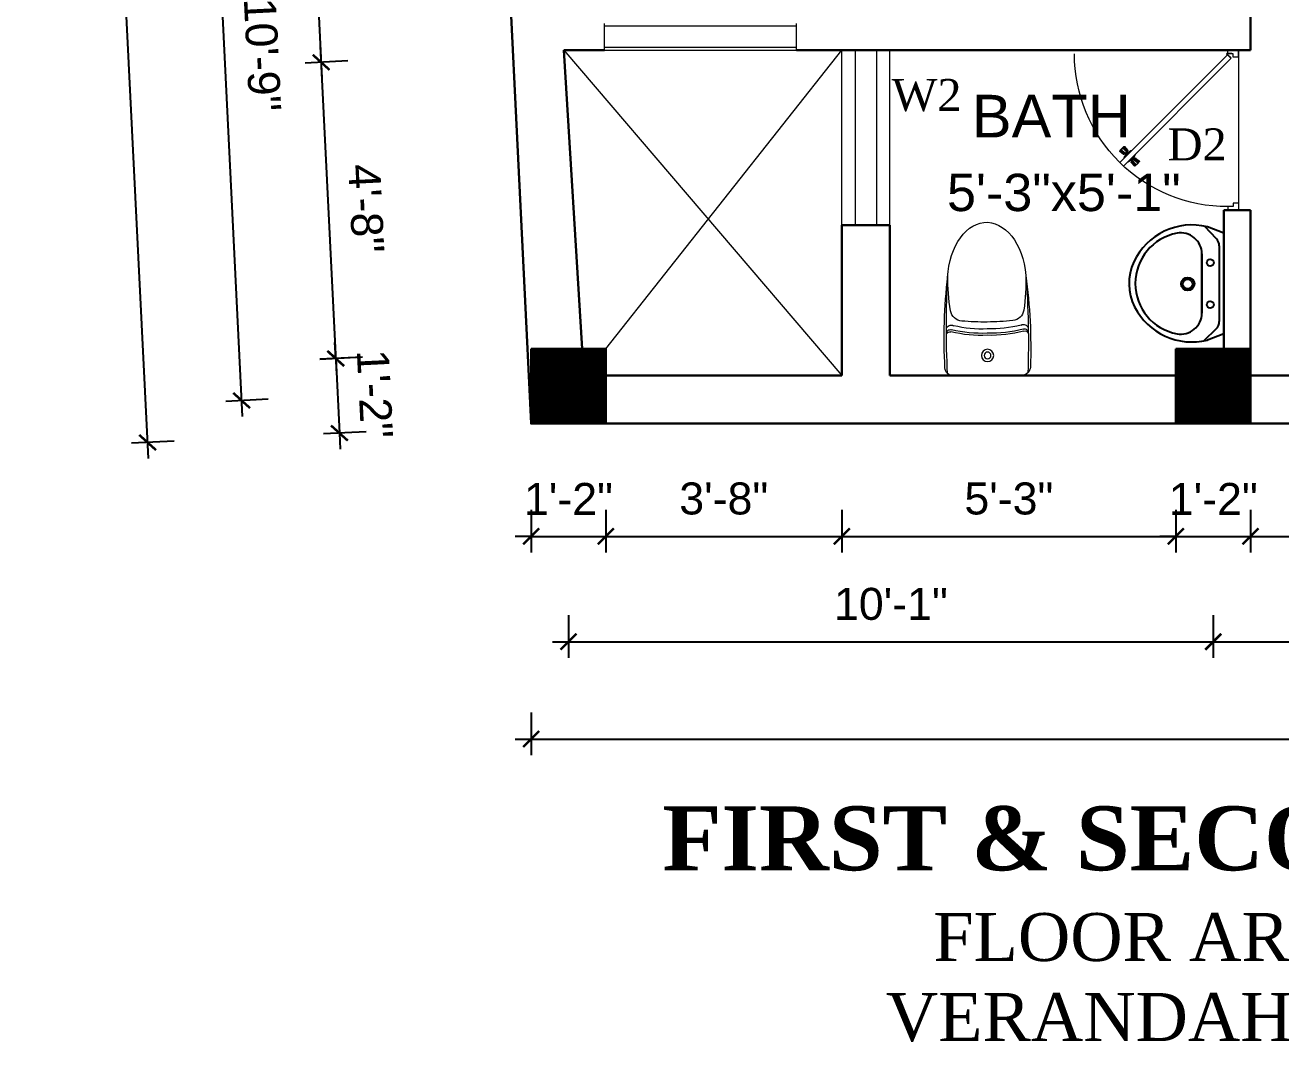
# Model space of a CAD drawing. Header units: inches. Extents: x 135 to 12999, y 9074 to 13214.
# Drawn here: x 3525 to 3760.5, y 10608.5 to 10801.2 of the extents above; entities that cross this region are included whole.
import ezdxf

# ---------------------------------------------------------------- set-up
doc = ezdxf.new("R2010")
doc.units = ezdxf.units.IN
doc.header["$MEASUREMENT"] = 0
for name, color, linetype, lineweight in [('A-FURN', 9, 'Continuous', 5), ('hatch-.09', 8, 'Continuous', 9), ('Label', 7, 'Continuous', 13), ('ns_DIMS', 1, 'Continuous', 0), ('ns_TEXT', 7, 'Continuous', 13), ('PUERTAS', 7, 'Continuous', 9), ('Text', 7, 'Continuous', 13), ('WALL', 12, 'Continuous', 30), ('wall2', 1, 'Continuous', 15), ('windoow', 4, 'Continuous', 5)]:
    doc.layers.add(name, color=color, linetype=linetype, lineweight=lineweight)
doc.layers.add('furniture', color=253, linetype='Continuous')
doc.styles.add('arial 1000', font='arial.ttf')
doc.styles.add('dim', font='arial.ttf', dxfattribs={"height": 7})
doc.styles.get("Standard").update_dxf_attribs({"font": 'arial.ttf'})
doc.dimstyles.new("1-8'", dxfattribs={"dimtxt": 6, "dimasz": 3, "dimexe": 3, "dimexo": 6, "dimgap": 4, "dimtad": 1, "dimdec": 0, "dimzin": 0, "dimdsep": 46, "dimlunit": 4, "dimtxsty": 'arial 1000', "dimblk": 'ARCHTICK', "dimcen": 8, "dimdle": 3, "dimclrt": 7, "dimazin": 0, "dimtfac": 1, "dimtdec": 0, "dimtix": 1, "dimtmove": 2, "dimatfit": 3, "dimfxl": 5, "dimfxlon": 1, "dimarcsym": 0})

# ---------------------------------------------------------------- blocks, each defined once
blk = doc.blocks.new('2ft6in')
at = {"layer": 'PUERTAS', "color": 2}
for p, q in [((0.84, 2.1), (21.02, 22.28)), ((21.71, 21.6), (1.47, 1.37)), ((18.33, 21.76), (18.31, 21.77)), ((21.71, 21.6), (21.02, 22.28)), ((21.18, 18.9), (21.2, 18.89)), ((0, 2), (0, 0)), ((0.6, 2), (0, 2)), ((1.33, 0), (0, 0)), ((0.6, 1.26), (0.6, 2.04)), ((0.67, 1.26), (0.6, 1.26)), ((0.67, 1.26), (0.67, 2.01)), ((0.67, 1), (0.67, 1.26)), ((1.33, 1), (0.67, 1)), ((1.31, 1.53), (0.79, 2.06)), ((1.36, 1.58), (0.81, 2.12)), ((1.36, 1.58), (1.31, 1.53)), ((1.47, 1.37), (1.31, 1.53)), ((1.33, 0), (1.33, 1)), ((28.67, 0), (28.67, 1)), ((28.67, 1), (29.33, 1)), ((28.67, 0), (30, 0)), ((29.33, 1), (29.33, 2)), ((29.33, 2), (30, 2)), ((30, 0), (30, 2))]:
    blk.add_line(p, q, dxfattribs=at)
at = {"layer": 'PUERTAS', "color": 8}
for p, q in [((18.81, 20.78), (18.04, 21.4)), ((18.86, 20.83), (18.08, 21.46)), ((18.95, 20.92), (18.2, 21.58)), ((18.44, 21.9), (18.31, 21.77)), ((19.07, 21.03), (18.34, 21.72)), ((18.44, 21.9), (18.56, 22.02)), ((18.58, 22.01), (18.56, 22.02)), ((19.3, 21.26), (18.61, 22)), ((19.42, 21.38), (18.75, 22.14)), ((19.51, 21.48), (18.88, 22.26)), ((19.55, 21.53), (18.93, 22.3)), ((19.47, 21.15), (19.38, 21.24)), ((19.51, 21.19), (19.42, 21.28)), ((19.53, 21.21), (19.44, 21.3)), ((19.89, 21.24), (19.58, 21.08)), ((20.07, 21.42), (19.64, 21.15)), ((18.91, 20.27), (19.19, 20.69)), ((19.13, 20.8), (19.03, 20.9)), ((19.15, 20.82), (19.05, 20.92)), ((19.09, 20.44), (19.25, 20.76)), ((19.19, 20.87), (19.1, 20.96)), ((19.25, 20.93), (19.16, 21.02)), ((19.28, 20.63), (19.32, 20.83)), ((19.4, 21.08), (19.31, 21.17)), ((19.43, 20.78), (19.4, 20.9)), ((19.55, 20.91), (19.43, 20.94)), ((19.7, 21.06), (19.51, 21.01)), ((19.69, 19.49), (20.12, 19.76)), ((19.87, 19.67), (20.18, 19.83)), ((20.06, 19.85), (20.25, 19.9)), ((20.21, 20), (20.33, 19.97)), ((20.21, 19.38), (20.83, 18.61)), ((20.23, 19.7), (20.32, 19.61)), ((20.25, 19.72), (20.34, 19.63)), ((20.25, 19.43), (20.88, 18.65)), ((20.29, 19.76), (20.38, 19.67)), ((20.33, 20.13), (20.36, 20.01)), ((20.34, 19.53), (21, 18.77)), ((20.36, 19.83), (20.45, 19.74)), ((20.48, 20.28), (20.44, 20.08)), ((20.46, 19.64), (21.14, 18.91)), ((20.5, 19.98), (20.6, 19.89)), ((20.67, 20.47), (20.51, 20.15)), ((20.85, 20.64), (20.57, 20.22)), ((20.57, 20.04), (20.66, 19.95)), ((20.61, 20.09), (20.7, 19.99)), ((20.63, 20.11), (20.72, 20.01)), ((20.69, 19.87), (21.42, 19.19)), ((20.81, 19.99), (21.56, 19.33)), ((20.9, 20.08), (21.68, 19.45)), ((20.95, 20.13), (21.72, 19.51)), ((21.32, 19.01), (21.2, 18.89)), ((21.32, 19.01), (21.44, 19.14)), ((21.43, 19.15), (21.44, 19.14)), ((0, 0), (30, 0))]:
    blk.add_line(p, q, dxfattribs=at)
at = {"layer": 'PUERTAS', "color": 1}
for p, q in [((18.06, 21.44), (18.48, 21.86)), ((18.74, 20.79), (18.06, 21.34)), ((18.08, 21.51), (18.45, 21.88)), ((18.11, 21.49), (18.08, 21.51)), ((18.82, 22.25), (18.45, 21.88)), ((18.9, 22.28), (18.48, 21.86)), ((18.84, 22.23), (18.82, 22.25)), ((19.54, 21.59), (18.99, 22.27)), ((19.54, 21.5), (19.18, 21.15)), ((19.45, 21.31), (19.24, 21.1)), ((19.55, 21.22), (19.33, 21.01)), ((19.45, 21.41), (19.45, 21.41)), ((19.54, 21.22), (19.45, 21.31)), ((19.64, 21.23), (19.64, 21.23)), ((19.74, 21.24), (19.73, 21.23)), ((20.12, 21.49), (19.74, 21.24)), ((20.22, 21.48), (20.22, 21.49)), ((18.83, 20.8), (19.18, 21.15)), ((18.84, 20.21), (19.1, 20.6)), ((18.85, 20.11), (18.84, 20.12)), ((18.92, 20.89), (18.93, 20.88)), ((19.02, 20.88), (19.24, 21.1)), ((19.12, 20.8), (19.03, 20.89)), ((19.1, 20.7), (19.11, 20.69)), ((19.1, 20.6), (19.1, 20.6)), ((19.11, 20.79), (19.33, 21.01)), ((19.53, 19.43), (19.54, 19.42)), ((19.64, 19.42), (20.02, 19.67)), ((20.02, 19.67), (20.03, 19.68)), ((20.12, 19.68), (20.12, 19.68)), ((20.21, 19.69), (20.43, 19.9)), ((20.22, 19.41), (20.57, 19.76)), ((20.22, 19.69), (20.31, 19.6)), ((20.22, 19.32), (20.76, 18.64)), ((20.31, 19.6), (20.52, 19.81)), ((20.31, 19.5), (20.31, 19.5)), ((20.65, 20.12), (20.43, 19.9)), ((20.74, 20.03), (20.52, 19.81)), ((20.93, 20.11), (20.57, 19.76)), ((20.64, 20.11), (20.73, 20.02)), ((20.66, 20.31), (20.65, 20.31)), ((20.65, 20.21), (20.65, 20.22)), ((20.91, 20.7), (20.66, 20.31)), ((20.84, 20.02), (20.83, 20.03)), ((20.86, 18.63), (21.28, 19.05)), ((20.91, 20.8), (20.91, 20.79)), ((20.94, 18.66), (21.31, 19.03)), ((21.02, 20.12), (21.7, 19.57)), ((21.7, 19.47), (21.28, 19.05)), ((21.67, 19.4), (21.31, 19.03)), ((21.65, 19.42), (21.67, 19.4)), ((20.91, 18.68), (20.94, 18.66))]:
    blk.add_line(p, q, dxfattribs=at)
at = {"layer": 'PUERTAS', "color": 2}
for radius in [0.129, 0.0627]:
    blk.add_circle((0.68, 2.14), radius, dxfattribs=at)
at = {"layer": 'PUERTAS', "color": 8}
blk.add_arc((0.68, 2.14), 28.65, 359.7285, 90.0333, dxfattribs=at)
at = {"layer": 'PUERTAS', "color": 1}
for centre, start, end in [((18.94, 22.23), 38.9236, 135), ((19.4, 21.36), 315, 45), ((19.49, 21.55), 315, 38.9236), ((19.6, 21.18), 50.2572, 135), ((19.68, 21.28), 230.2572, 315), ((20.17, 21.44), 45, 135), ((18.78, 20.84), 231.0764, 315), ((18.89, 20.16), 135, 225), ((18.97, 20.93), 225, 315), ((19.16, 20.74), 135, 219.7428), ((19.06, 20.65), 315, 39.7428), ((19.59, 19.47), 225, 315), ((20.07, 19.63), 50.2572, 135), ((20.16, 19.73), 230.2572, 315), ((20.27, 19.36), 135, 218.9236), ((20.35, 19.55), 135, 225), ((20.7, 20.26), 135, 219.7428), ((20.6, 20.17), 315, 39.7428), ((20.78, 19.98), 45, 135), ((20.87, 20.75), 315, 45), ((20.98, 20.07), 51.0764, 135), ((21.65, 19.52), 315, 51.0764), ((20.82, 18.68), 218.9236, 315)]:
    blk.add_arc(centre, 0.0667, start, end, dxfattribs=at)
blk = doc.blocks.new('*U17')
at = {"color": 3}
blk.add_blockref('2ft6in', (0, 0), dxfattribs=at)
blk = doc.blocks.new('A$C2BC6131C')
at = {"layer": 'A-FURN', "color": 8}
for p in [(0, 163.5), (0, -163.5)]:
    blk.add_line(p, (0, 0), dxfattribs=at)
for radius in [29.6, 16.1]:
    blk.add_circle((95.9, 0), radius, dxfattribs=at)
for centre, radius, start, end in [((40, 163.5), 40, 92.59988, 180), ((197, -4116.4), 4311.6, 86.30057, 92.47118), ((155.1, -2371.3), 2577.4, 82.86641, 92.59988), ((201.9, 176.4), 18.8, 342.35932, 95.93155), ((192.7, 178.4), 18.2, 343.38126, 66.47238), ((217.8, 172), 24.1, 332.20328, 71.94045), ((468.5, -913.5), 1099.7, 89.65189, 98.29697), ((793.4, 23.7), 602, 165.61847, 182.25332), ((793.4, 23.7), 592, 165.61847, 182.25332), ((773.9, 23.7), 552, 165.61847, 182.45753), ((1633.1, -8.2), 1378.2, 174.60795, 179.65911), ((320.7, 115.7), 60, 100.47011, 174.60795), ((1633.1, 8.2), 1378.2, 180.34089, 185.39205), ((793.4, -23.7), 602, 177.74668, 194.38153), ((793.4, -23.7), 592, 177.74668, 194.38153), ((773.9, -23.7), 552, 177.54247, 194.38153), ((40, -163.5), 40, 180, 267.40012), ((201.9, -176.4), 18.8, 264.06845, 17.64068), ((192.7, -178.4), 18.2, 293.52762, 16.61874), ((217.8, -172), 24.1, 288.05955, 27.79672), ((320.7, -115.7), 60, 185.39205, 259.52989), ((468.5, 913.5), 1099.7, 261.70303, 270.34811), ((197, 4116.4), 4311.6, 267.52882, 273.69943), ((155.1, 2371.3), 2577.4, 267.40012, 277.13359)]:
    blk.add_arc(centre, radius, start, end, dxfattribs=at)
blk.add_ellipse((440.7, 0), major_axis=(-289.3, 0), ratio=0.648116, start_param=1.570796, end_param=4.592942, dxfattribs=at)
blk = doc.blocks.new('A$C2C8E2855')
at = {"color": 3}
for p, q in [((49.5, -117.7), (20, -196.2)), ((530.2, -117.7), (49.5, -117.7)), ((52.4, -117.7), (529.2, -117.7)), ((530.2, -117.7), (559.7, -196.2)), ((76.7, -153.7), (18.7, -208.2)), ((110.9, -140.2), (470.9, -140.2)), ((506.5, -155.1), (563.4, -212.8)), ((149.1, -222.9), (431, -222.9)), ((431, -222.9), (149.1, -222.9))]:
    blk.add_line(p, q, dxfattribs=at)
for centre, radius in [((190.8, -182.7), 16.3), ((390.8, -182.7), 16.3), ((292.2, -290.1), 31.6), ((292.2, -290.1), 23)]:
    blk.add_circle(centre, radius, dxfattribs=at)
for centre, radius, start, end in [((110.9, -190.2), 50, 90, 133.18096), ((470.9, -190.2), 50, 44.56072, 90), ((318.3, -269.6), 307.1, 166.17513, 244.72963), ((149.1, -322.9), 100, 90, 190.56023), ((261.4, -269.6), 307.1, 297.06391, 13.82487), ((431, -322.9), 100, 349.43977, 90), ((290.1, -296.6), 243.4, 190.56023, 349.43977), ((289.7, -319.1), 250.2, 245.80711, 296.46282), ((318.3, -269.6), 307.1, 266.58899, 266.59358)]:
    blk.add_arc(centre, radius, start, end, dxfattribs=at)
at = {"color": 3, "width": 0.8, "flags": 9}
for tag in ['XSIZE', 'YSIZE']:
    blk.add_attdef(tag, (289.9, -117.7), '', height=0.5, dxfattribs=at)
blk = doc.blocks.new('_ArchTick')
at = {"color": 0, "const_width": 0.15}
blk.add_lwpolyline([(-0.5, -0.5), (0.5, 0.5)], dxfattribs=at)
blk = doc.blocks.new('*D451')
at = {"layer": 'Defpoints', "color": 0, "transparency": 16777216}
for p in [(3619.89, 10726.48), (3633.89, 10726.48), (3633.89, 10705.34)]:
    blk.add_point(p, dxfattribs=at)
at = {"layer": 'ns_DIMS', "color": 0, "lineweight": -2, "transparency": 16777216}
for p, q in [((3619.89, 10710.34), (3619.89, 10702.34)), ((3633.89, 10710.34), (3633.89, 10702.34)), ((3619.89, 10705.34), (3616.89, 10705.34)), ((3619.89, 10705.34), (3633.89, 10705.34)), ((3633.89, 10705.34), (3636.89, 10705.34))]:
    blk.add_line(p, q, dxfattribs=at)
at = {"layer": 'ns_DIMS', "color": 0, "lineweight": -2, "transparency": 16777216, "xscale": 3, "yscale": 3, "zscale": 3}
blk.add_blockref('_ArchTick', (3619.89, 10705.34), dxfattribs=at)
at = {"layer": 'ns_DIMS', "color": 0, "lineweight": -2, "transparency": 16777216, "xscale": 3, "yscale": 3, "zscale": 3, "rotation": 180}
blk.add_blockref('_ArchTick', (3633.89, 10705.34), dxfattribs=at)
at = {"layer": 'ns_DIMS', "color": 7, "transparency": 16777216, "insert": (3626.89, 10712.35), "char_height": 6, "attachment_point": 5, "style": 'arial 1000'}
blk.add_mtext('1\'-2"', dxfattribs=at)
blk = doc.blocks.new('*D452')
at = {"layer": 'Defpoints', "color": 0, "transparency": 16777216}
for p in [(3633.89, 10726.48), (3678.13, 10726.48), (3678.13, 10705.34)]:
    blk.add_point(p, dxfattribs=at)
at = {"layer": 'ns_DIMS', "color": 0, "lineweight": -2, "transparency": 16777216}
for p, q in [((3633.89, 10710.34), (3633.89, 10702.34)), ((3678.13, 10710.34), (3678.13, 10702.34)), ((3630.89, 10705.34), (3681.13, 10705.34))]:
    blk.add_line(p, q, dxfattribs=at)
at = {"layer": 'ns_DIMS', "color": 0, "lineweight": -2, "transparency": 16777216, "xscale": 3, "yscale": 3, "zscale": 3, "rotation": 180}
blk.add_blockref('_ArchTick', (3633.89, 10705.34), dxfattribs=at)
at = {"layer": 'ns_DIMS', "color": 0, "lineweight": -2, "transparency": 16777216, "xscale": 3, "yscale": 3, "zscale": 3}
blk.add_blockref('_ArchTick', (3678.13, 10705.34), dxfattribs=at)
at = {"layer": 'ns_DIMS', "color": 7, "transparency": 16777216, "insert": (3656.01, 10712.4), "char_height": 6, "attachment_point": 5, "style": 'arial 1000'}
blk.add_mtext('3\'-8"', dxfattribs=at)
blk = doc.blocks.new('*D453')
at = {"layer": 'Defpoints', "color": 0, "transparency": 16777216}
for p in [(3678.13, 10726.48), (3740.8, 10726.48), (3740.8, 10705.34)]:
    blk.add_point(p, dxfattribs=at)
at = {"layer": 'ns_DIMS', "color": 0, "lineweight": -2, "transparency": 16777216}
for p, q in [((3678.13, 10710.34), (3678.13, 10702.34)), ((3740.8, 10710.34), (3740.8, 10702.34)), ((3675.13, 10705.34), (3743.8, 10705.34))]:
    blk.add_line(p, q, dxfattribs=at)
at = {"layer": 'ns_DIMS', "color": 0, "lineweight": -2, "transparency": 16777216, "xscale": 3, "yscale": 3, "zscale": 3, "rotation": 180}
blk.add_blockref('_ArchTick', (3678.13, 10705.34), dxfattribs=at)
at = {"layer": 'ns_DIMS', "color": 0, "lineweight": -2, "transparency": 16777216, "xscale": 3, "yscale": 3, "zscale": 3}
blk.add_blockref('_ArchTick', (3740.8, 10705.34), dxfattribs=at)
at = {"layer": 'ns_DIMS', "color": 7, "transparency": 16777216, "insert": (3709.47, 10712.4), "char_height": 6, "attachment_point": 5, "style": 'arial 1000'}
blk.add_mtext('5\'-3"', dxfattribs=at)
blk = doc.blocks.new('*D454')
at = {"layer": 'Defpoints', "color": 0, "transparency": 16777216}
for p in [(3740.8, 10726.48), (3754.8, 10726.48), (3754.8, 10705.34)]:
    blk.add_point(p, dxfattribs=at)
at = {"layer": 'ns_DIMS', "color": 0, "lineweight": -2, "transparency": 16777216}
for p, q in [((3740.8, 10710.34), (3740.8, 10702.34)), ((3754.8, 10710.34), (3754.8, 10702.34)), ((3740.8, 10705.34), (3737.8, 10705.34)), ((3740.8, 10705.34), (3754.8, 10705.34)), ((3754.8, 10705.34), (3757.8, 10705.34))]:
    blk.add_line(p, q, dxfattribs=at)
at = {"layer": 'ns_DIMS', "color": 0, "lineweight": -2, "transparency": 16777216, "xscale": 3, "yscale": 3, "zscale": 3}
blk.add_blockref('_ArchTick', (3740.8, 10705.34), dxfattribs=at)
at = {"layer": 'ns_DIMS', "color": 0, "lineweight": -2, "transparency": 16777216, "xscale": 3, "yscale": 3, "zscale": 3, "rotation": 180}
blk.add_blockref('_ArchTick', (3754.8, 10705.34), dxfattribs=at)
at = {"layer": 'ns_DIMS', "color": 7, "transparency": 16777216, "insert": (3747.8, 10712.35), "char_height": 6, "attachment_point": 5, "style": 'arial 1000'}
blk.add_mtext('1\'-2"', dxfattribs=at)
blk = doc.blocks.new('*D455')
at = {"layer": 'Defpoints', "color": 0, "transparency": 16777216}
for p in [(3754.8, 10726.48), (3916.66, 10726.48), (3916.66, 10705.34)]:
    blk.add_point(p, dxfattribs=at)
at = {"layer": 'ns_DIMS', "color": 0, "lineweight": -2, "transparency": 16777216}
for p, q in [((3754.8, 10710.34), (3754.8, 10702.34)), ((3916.66, 10710.34), (3916.66, 10702.34)), ((3751.8, 10705.34), (3919.66, 10705.34))]:
    blk.add_line(p, q, dxfattribs=at)
at = {"layer": 'ns_DIMS', "color": 0, "lineweight": -2, "transparency": 16777216, "xscale": 3, "yscale": 3, "zscale": 3, "rotation": 180}
blk.add_blockref('_ArchTick', (3754.8, 10705.34), dxfattribs=at)
at = {"layer": 'ns_DIMS', "color": 0, "lineweight": -2, "transparency": 16777216, "xscale": 3, "yscale": 3, "zscale": 3}
blk.add_blockref('_ArchTick', (3916.66, 10705.34), dxfattribs=at)
at = {"layer": 'ns_DIMS', "color": 7, "transparency": 16777216, "insert": (3835.73, 10712.4), "char_height": 6, "attachment_point": 5, "style": 'arial 1000'}
blk.add_mtext('13\'-6"', dxfattribs=at)
blk = doc.blocks.new('*D457')
at = {"layer": 'Defpoints', "color": 0, "transparency": 16777216}
for p in [(3626.89, 10726.48), (3747.8, 10726.48), (3747.8, 10685.58)]:
    blk.add_point(p, dxfattribs=at)
at = {"layer": 'ns_DIMS', "color": 0, "lineweight": -2, "transparency": 16777216}
for p, q in [((3626.89, 10690.58), (3626.89, 10682.58)), ((3747.8, 10690.58), (3747.8, 10682.58)), ((3623.89, 10685.58), (3750.8, 10685.58))]:
    blk.add_line(p, q, dxfattribs=at)
at = {"layer": 'ns_DIMS', "color": 0, "lineweight": -2, "transparency": 16777216, "xscale": 3, "yscale": 3, "zscale": 3, "rotation": 180}
blk.add_blockref('_ArchTick', (3626.89, 10685.58), dxfattribs=at)
at = {"layer": 'ns_DIMS', "color": 0, "lineweight": -2, "transparency": 16777216, "xscale": 3, "yscale": 3, "zscale": 3}
blk.add_blockref('_ArchTick', (3747.8, 10685.58), dxfattribs=at)
at = {"layer": 'ns_DIMS', "color": 7, "transparency": 16777216, "insert": (3687.35, 10692.64), "char_height": 6, "attachment_point": 5, "style": 'arial 1000'}
blk.add_mtext('10\'-1"', dxfattribs=at)
blk = doc.blocks.new('*D458')
at = {"layer": 'Defpoints', "color": 0, "transparency": 16777216}
for p in [(3747.8, 10726.48), (3925.35, 10726.48), (3925.35, 10685.58)]:
    blk.add_point(p, dxfattribs=at)
at = {"layer": 'ns_DIMS', "color": 0, "lineweight": -2, "transparency": 16777216}
for p, q in [((3747.8, 10690.58), (3747.8, 10682.58)), ((3925.35, 10690.58), (3925.35, 10682.58)), ((3744.8, 10685.58), (3928.35, 10685.58))]:
    blk.add_line(p, q, dxfattribs=at)
at = {"layer": 'ns_DIMS', "color": 0, "lineweight": -2, "transparency": 16777216, "xscale": 3, "yscale": 3, "zscale": 3, "rotation": 180}
blk.add_blockref('_ArchTick', (3747.8, 10685.58), dxfattribs=at)
at = {"layer": 'ns_DIMS', "color": 0, "lineweight": -2, "transparency": 16777216, "xscale": 3, "yscale": 3, "zscale": 3}
blk.add_blockref('_ArchTick', (3925.35, 10685.58), dxfattribs=at)
at = {"layer": 'ns_DIMS', "color": 7, "transparency": 16777216, "insert": (3836.57, 10692.64), "char_height": 6, "attachment_point": 5, "style": 'arial 1000'}
blk.add_mtext('14\'-10"', dxfattribs=at)
blk = doc.blocks.new('*D459')
at = {"layer": 'Defpoints', "color": 0, "transparency": 16777216}
for p in [(3619.89, 10726.48), (3930.66, 10726.48), (3930.66, 10667.32)]:
    blk.add_point(p, dxfattribs=at)
at = {"layer": 'ns_DIMS', "color": 0, "lineweight": -2, "transparency": 16777216}
for p, q in [((3619.89, 10672.32), (3619.89, 10664.32)), ((3930.66, 10672.32), (3930.66, 10664.32)), ((3616.89, 10667.32), (3933.66, 10667.32))]:
    blk.add_line(p, q, dxfattribs=at)
at = {"layer": 'ns_DIMS', "color": 0, "lineweight": -2, "transparency": 16777216, "xscale": 3, "yscale": 3, "zscale": 3, "rotation": 180}
blk.add_blockref('_ArchTick', (3619.89, 10667.32), dxfattribs=at)
at = {"layer": 'ns_DIMS', "color": 0, "lineweight": -2, "transparency": 16777216, "xscale": 3, "yscale": 3, "zscale": 3}
blk.add_blockref('_ArchTick', (3930.66, 10667.32), dxfattribs=at)
at = {"layer": 'ns_DIMS', "color": 7, "transparency": 16777216, "insert": (3775.28, 10674.38), "char_height": 6, "attachment_point": 5, "style": 'arial 1000'}
blk.add_mtext('25\'-11"', dxfattribs=at)
blk = doc.blocks.new('*D417')
at = {"layer": 'Defpoints', "color": 0, "transparency": 16777216}
for p in [(3613.54, 10855.48), (3626.05, 10796.47), (3580.51, 10794.22)]:
    blk.add_point(p, dxfattribs=at)
at = {"layer": 'ns_DIMS', "color": 0, "lineweight": -2, "transparency": 16777216}
for p, q in [((3577.43, 10856.7), (3580.66, 10791.23)), ((3582.58, 10853.95), (3574.59, 10853.56)), ((3585.51, 10794.47), (3577.52, 10794.08))]:
    blk.add_line(p, q, dxfattribs=at)
at = {"layer": 'ns_DIMS', "color": 0, "lineweight": -2, "transparency": 16777216, "xscale": 3, "yscale": 3, "zscale": 3}
for p, rotation in [((3577.58, 10853.7), 92.82029601864413), ((3580.51, 10794.22), 272.8202960186442)]:
    blk.add_blockref('_ArchTick', p, dxfattribs=dict(at, rotation=rotation))
at = {"layer": 'ns_DIMS', "color": 7, "transparency": 16777216, "insert": (3586.09, 10824.31), "char_height": 6, "attachment_point": 5, "rotation": 272.8203, "style": 'arial 1000'}
blk.add_mtext("5'", dxfattribs=at)
blk = doc.blocks.new('*D418')
at = {"layer": 'Defpoints', "color": 0, "transparency": 16777216}
for p in [(3619.89, 10740.48), (3619.89, 10726.48), (3583.94, 10724.7)]:
    blk.add_point(p, dxfattribs=at)
at = {"layer": 'ns_DIMS', "color": 0, "lineweight": -2, "transparency": 16777216}
for p, q in [((3583.25, 10738.67), (3583.1, 10741.67)), ((3588.24, 10738.92), (3580.25, 10738.52)), ((3583.25, 10738.67), (3583.94, 10724.7)), ((3588.93, 10724.95), (3580.94, 10724.56)), ((3583.94, 10724.7), (3584.08, 10721.71))]:
    blk.add_line(p, q, dxfattribs=at)
at = {"layer": 'ns_DIMS', "color": 0, "lineweight": -2, "transparency": 16777216, "xscale": 3, "yscale": 3, "zscale": 3}
for p, rotation in [((3583.25, 10738.67), 272.8202960186442), ((3583.94, 10724.7), 92.82029601864413)]:
    blk.add_blockref('_ArchTick', p, dxfattribs=dict(at, rotation=rotation))
at = {"layer": 'ns_DIMS', "color": 7, "transparency": 16777216, "insert": (3590.6, 10732.03), "char_height": 6, "attachment_point": 5, "rotation": 272.8203, "style": 'arial 1000'}
blk.add_mtext('1\'-2"', dxfattribs=at)
blk = doc.blocks.new('*D419')
at = {"layer": 'Defpoints', "color": 0, "transparency": 16777216}
for p in [(3626.05, 10796.47), (3619.2, 10740.48), (3583.25, 10738.7)]:
    blk.add_point(p, dxfattribs=at)
at = {"layer": 'ns_DIMS', "color": 0, "lineweight": -2, "transparency": 16777216}
for p, q in [((3580.36, 10797.22), (3583.39, 10735.71)), ((3585.51, 10794.47), (3577.52, 10794.08)), ((3588.24, 10738.95), (3580.25, 10738.56))]:
    blk.add_line(p, q, dxfattribs=at)
at = {"layer": 'ns_DIMS', "color": 0, "lineweight": -2, "transparency": 16777216, "xscale": 3, "yscale": 3, "zscale": 3}
for p, rotation in [((3580.51, 10794.22), 92.82029601864413), ((3583.25, 10738.7), 272.8202960186442)]:
    blk.add_blockref('_ArchTick', p, dxfattribs=dict(at, rotation=rotation))
at = {"layer": 'ns_DIMS', "color": 7, "transparency": 16777216, "insert": (3588.93, 10766.81), "char_height": 6, "attachment_point": 5, "rotation": 272.8203, "style": 'arial 1000'}
blk.add_mtext('4\'-8"', dxfattribs=at)
blk = doc.blocks.new('*D420')
at = {"layer": 'Defpoints', "color": 0, "transparency": 16777216}
for p in [(3613.54, 10862.48), (3559.26, 10859.8), (3619.89, 10733.48)]:
    blk.add_point(p, dxfattribs=at)
at = {"layer": 'ns_DIMS', "color": 0, "lineweight": -2, "transparency": 16777216}
for p, q in [((3565.76, 10727.81), (3559.11, 10862.8)), ((3564.25, 10860.05), (3556.26, 10859.65)), ((3570.61, 10731.05), (3562.62, 10730.65))]:
    blk.add_line(p, q, dxfattribs=at)
at = {"layer": 'ns_DIMS', "color": 0, "lineweight": -2, "transparency": 16777216, "xscale": 3, "yscale": 3, "zscale": 3}
for p, rotation in [((3559.26, 10859.8), 92.82029601863742), ((3565.61, 10730.8), 272.8202960186374)]:
    blk.add_blockref('_ArchTick', p, dxfattribs=dict(at, rotation=rotation))
at = {"layer": 'ns_DIMS', "color": 7, "transparency": 16777216, "insert": (3569.49, 10795.65), "char_height": 6, "attachment_point": 5, "rotation": 272.8203, "style": 'arial 1000'}
blk.add_mtext('10\'-9"', dxfattribs=at)
blk = doc.blocks.new('*D421')
at = {"layer": 'Defpoints', "color": 0, "transparency": 16777216}
for p in [(3599.92, 11131.98), (3528, 11128.44), (3619.89, 10726.48)]:
    blk.add_point(p, dxfattribs=at)
at = {"layer": 'ns_DIMS', "color": 0, "lineweight": -2, "transparency": 16777216}
for p, q in [((3548.13, 10719.94), (3527.86, 11131.44)), ((3533, 11128.69), (3525.01, 11128.29)), ((3552.97, 10723.18), (3544.98, 10722.79))]:
    blk.add_line(p, q, dxfattribs=at)
at = {"layer": 'ns_DIMS', "color": 0, "lineweight": -2, "transparency": 16777216, "xscale": 3, "yscale": 3, "zscale": 3}
for p, rotation in [((3528, 11128.44), 92.82029601863792), ((3547.98, 10722.93), 272.8202960186379)]:
    blk.add_blockref('_ArchTick', p, dxfattribs=dict(at, rotation=rotation))
at = {"layer": 'ns_DIMS', "color": 7, "transparency": 16777216, "insert": (3545.05, 10926.04), "char_height": 6, "attachment_point": 5, "rotation": 272.8203, "style": 'arial 1000'}
blk.add_mtext('33\'-10"', dxfattribs=at)

msp = doc.modelspace()

# ---------------------------------------------------------------- hatches: boundary and pattern name
at = {"layer": 'hatch-.09'}
h = msp.add_hatch(dxfattribs=at)
h.set_pattern_fill('ANSI31', color=256)
h.set_pattern_definition([(45, (-11812.49573, 10450.33713), (-0.0883883476, 0.0883883476), [])])
h.paths.add_polyline_path([(3633.89, 10740.48), (3619.89, 10740.48), (3619.89, 10726.48), (3633.89, 10726.48)])
h = msp.add_hatch(dxfattribs=at)
h.set_pattern_fill('ANSI31', color=256)
h.set_pattern_definition([(45, (-11691.58849, 10450.33713), (-0.0883883476, 0.0883883476), [])])
h.paths.add_polyline_path([(3754.8, 10740.48), (3740.8, 10740.48), (3740.8, 10726.48), (3754.8, 10726.48)])

# ---------------------------------------------------------------- linework, layer by layer
at = {"layer": 'WALL'}
for p, q in [((3613, 10866.48), (3619.89, 10726.48)), ((3754.8, 10796.48), (3754.8, 10855.48)), ((3626.05, 10796.47), (3633.66, 10796.48)), ((3626.05, 10796.47), (3629.47, 10740.48)), ((3669.66, 10796.48), (3678.13, 10796.48)), ((3678.13, 10796.48), (3754.8, 10796.48)), ((3749.8, 10766.48), (3749.8, 10740.48)), ((3754.8, 10766.48), (3749.8, 10766.48)), ((3754.8, 10766.48), (3754.8, 10740.48)), ((3678.13, 10763.69), (3678.13, 10735.48)), ((3678.13, 10763.69), (3687.13, 10763.69)), ((3687.13, 10763.69), (3687.13, 10735.48)), ((3633.89, 10735.48), (3678.13, 10735.48)), ((3687.13, 10735.48), (3740.8, 10735.48)), ((3687.16, 10735.48), (3740.8, 10735.48)), ((3752.55, 10735.48), (3916.66, 10735.48)), ((3752.55, 10735.48), (3916.66, 10735.48)), ((3619.89, 10726.48), (3925.35, 10726.48))]:
    msp.add_line(p, q, dxfattribs=at)
for points in [[(3619.89, 10740.48), (3633.89, 10740.48), (3633.89, 10726.48), (3619.89, 10726.48)], [(3740.8, 10740.48), (3754.8, 10740.48), (3754.8, 10726.48), (3740.8, 10726.48)]]:
    msp.add_lwpolyline(points, close=True, dxfattribs=at)
at = {"layer": 'wall2'}
for p, q in [((3633.66, 10796.48), (3633.66, 10801.48)), ((3669.66, 10796.48), (3669.66, 10801.48)), ((3626.05, 10796.46), (3678.13, 10735.48)), ((3669.66, 10796.98), (3633.66, 10796.98)), ((3633.66, 10796.48), (3669.66, 10796.48)), ((3633.89, 10740.48), (3678.13, 10796.48)), ((3678.13, 10763.69), (3678.13, 10796.48)), ((3687.13, 10763.69), (3687.13, 10796.48)), ((3678.13, 10726.48), (3678.13, 10726.48))]:
    msp.add_line(p, q, dxfattribs=at)
at = {"layer": 'windoow'}
for p, q in [((3669.66, 10800.98), (3633.66, 10800.98)), ((3669.66, 10796.98), (3633.66, 10796.98)), ((3680.63, 10796.48), (3680.63, 10763.69)), ((3684.63, 10796.48), (3684.63, 10763.69))]:
    msp.add_line(p, q, dxfattribs=at)

# ---------------------------------------------------------------- block references
at = {"layer": 'furniture'}
for name, p, xscale, yscale, zscale, rotation in [('A$C2BC6131C', (3705.51, 10735.48), -0.03937007859349251, 0.03937007859349251, 0.03937007859349251, 270.5436105356555), ('A$C2C8E2855', (3754.43, 10764.16), 0.03937007870990783, 0.03937007870990783, 0.03937007870990783, 270)]:
    msp.add_blockref(name, p, dxfattribs=dict(at, xscale=xscale, yscale=yscale, zscale=zscale, rotation=rotation))
at = {"layer": 'WALL', "xscale": -1, "rotation": 90}
msp.add_blockref('*U17', (3752.55, 10796.48), dxfattribs=at)

# ---------------------------------------------------------------- texts
at = {"layer": 'Label', "color": 5, "linetype": 'ByBlock', "insert": (3717.43, 10788.12), "char_height": 8, "width": 88.4068, "attachment_point": 2, "style": 'dim'}
msp.add_mtext('BATH', dxfattribs=at)
at = {"layer": 'ns_TEXT', "attachment_point": 1}
for s, width, heights, insert, char_height in [('\\pi4.71647;{\\fTimes New Roman|b0|i0|c0|p18;W2}', 21.7401, [4.46], (3682.79, 10791.09), 6), ('\\pi5.71575;{\\fTimes New Roman|b0|i0|c0|p18;D2}', 21.7401, [4.46], (3733.53, 10781.83), 6), ('\\pi53.25615;{\\fTimes New Roman|b1|i0|c0|p18;\\H0.83333x;FIRST & SECOND FLOOR PLAN\\fTimes New Roman|b0|i0|c0|p18;\\H1.2x;\\P\\pi104.04778;\\H0.625x;FLOOR AREA: 807.87 SQ.FT.\\P\\pi95.14514;VERANDAH AREA: 25.8 SQ.FT.}', 376.0257, [72.58], (3591.25, 10654.73), 14.4)]:
    msp.add_mtext_dynamic_manual_height_columns(s, width=width, gutter_width=72, heights=heights, dxfattribs=dict(at, insert=insert, char_height=char_height))
at = {"layer": 'Text', "insert": (3719.78, 10773.32), "char_height": 7, "width": 440.957, "attachment_point": 2}
msp.add_mtext('5\'-3"x5\'-1"', dxfattribs=at)

# ---------------------------------------------------------------- dimensions: what is measured, and where the dimension line sits
at = {"layer": 'ns_DIMS'}
for p1, p2, distance, picture, middle in [((3619.89, 10726.48), (3599.92, 11131.98), 72, '*D421', (3545.05, 10926.04)), ((3619.89, 10733.48), (3613.54, 10862.48), 54.34, '*D420', (3569.49, 10795.65))]:
    dim = msp.add_aligned_dim(p1=p1, p2=p2, distance=distance, dimstyle="1-8'", dxfattribs=at)
    dim.commit()
    dim.dimension.update_dxf_attribs({"geometry": picture, "text_midpoint": middle})
for base, p1, p2, picture, middle in [((3580.51, 10794.22), (3613.54, 10855.48), (3626.05, 10796.47), '*D417', (3586.09, 10824.31)), ((3583.25, 10738.7), (3626.05, 10796.47), (3619.2, 10740.48), '*D419', (3588.93, 10766.81)), ((3583.94, 10724.7), (3619.89, 10740.48), (3619.89, 10726.48), '*D418', (3590.6, 10732.03))]:
    dim = msp.add_linear_dim(base=base, p1=p1, p2=p2, angle=92.8203, dimstyle="1-8'", dxfattribs=at)
    dim.commit()
    dim.dimension.update_dxf_attribs({"geometry": picture, "text_midpoint": middle})
for base, p1, p2, picture, middle in [((3633.89, 10705.34), (3619.89, 10726.48), (3633.89, 10726.48), '*D451', (3626.89, 10712.35)), ((3930.66, 10667.32), (3619.89, 10726.48), (3930.66, 10726.48), '*D459', (3775.28, 10674.38)), ((3747.8, 10685.58), (3626.89, 10726.48), (3747.8, 10726.48), '*D457', (3687.35, 10692.64)), ((3678.13, 10705.34), (3633.89, 10726.48), (3678.13, 10726.48), '*D452', (3656.01, 10712.4)), ((3740.8, 10705.34), (3678.13, 10726.48), (3740.8, 10726.48), '*D453', (3709.47, 10712.4)), ((3754.8, 10705.34), (3740.8, 10726.48), (3754.8, 10726.48), '*D454', (3747.8, 10712.35)), ((3925.35, 10685.58), (3747.8, 10726.48), (3925.35, 10726.48), '*D458', (3836.57, 10692.64)), ((3916.66, 10705.34), (3754.8, 10726.48), (3916.66, 10726.48), '*D455', (3835.73, 10712.4))]:
    dim = msp.add_linear_dim(base=base, p1=p1, p2=p2, dimstyle="1-8'", dxfattribs=at)
    dim.commit()
    dim.dimension.update_dxf_attribs({"geometry": picture, "text_midpoint": middle})

doc.saveas('drawing.dxf')
